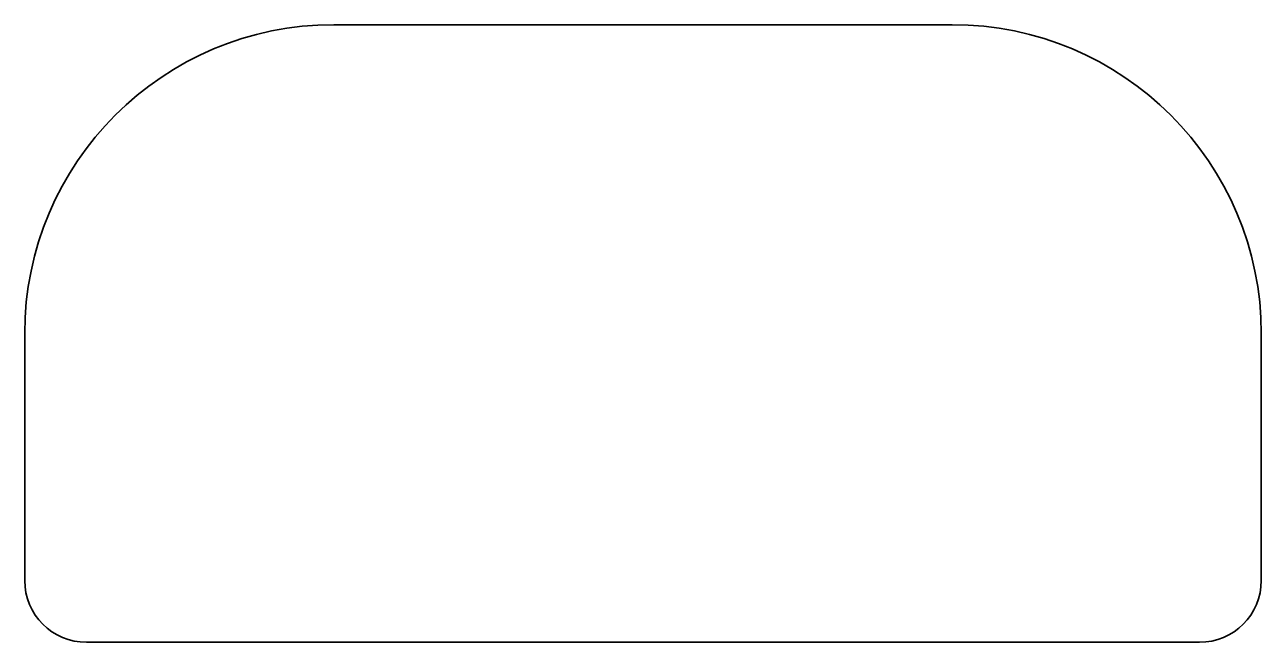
# Model space of a CAD drawing. Header units: millimetres. Extents: x 302.8 to 402.8, y -377.8 to -327.8.
import ezdxf

# ---------------------------------------------------------------- set-up
doc = ezdxf.new("R2010")
doc.units = ezdxf.units.MM
doc.header["$MEASUREMENT"] = 0
doc.layers.add('Layer 1', color=7, linetype='Continuous', lineweight=0)

msp = doc.modelspace()

# ---------------------------------------------------------------- linework, layer by layer
at = {"layer": 'Layer 1', "color": 250, "lineweight": 35, "true_color": 0x231f20}
msp.add_open_spline([(397.778, -377.778), (397.778, -377.778), (307.778, -377.778), (307.778, -377.778), (305.016, -377.778), (302.778, -375.539), (302.778, -372.778), (302.778, -372.778), (302.778, -352.778), (302.778, -352.778), (302.778, -338.971), (313.971, -327.778), (327.778, -327.778), (327.778, -327.778), (377.778, -327.778), (377.778, -327.778), (391.585, -327.778), (402.778, -338.971), (402.778, -352.778), (402.778, -352.778), (402.778, -372.778), (402.778, -372.778), (402.778, -375.539), (400.539, -377.778), (397.778, -377.778)], degree=3, knots=[0, 0, 0, 0, 1, 1, 1, 2, 2, 2, 3, 3, 3, 4, 4, 4, 5, 5, 5, 6, 6, 6, 7, 7, 7, 8, 8, 8, 8], dxfattribs=at)

doc.saveas('drawing.dxf')
